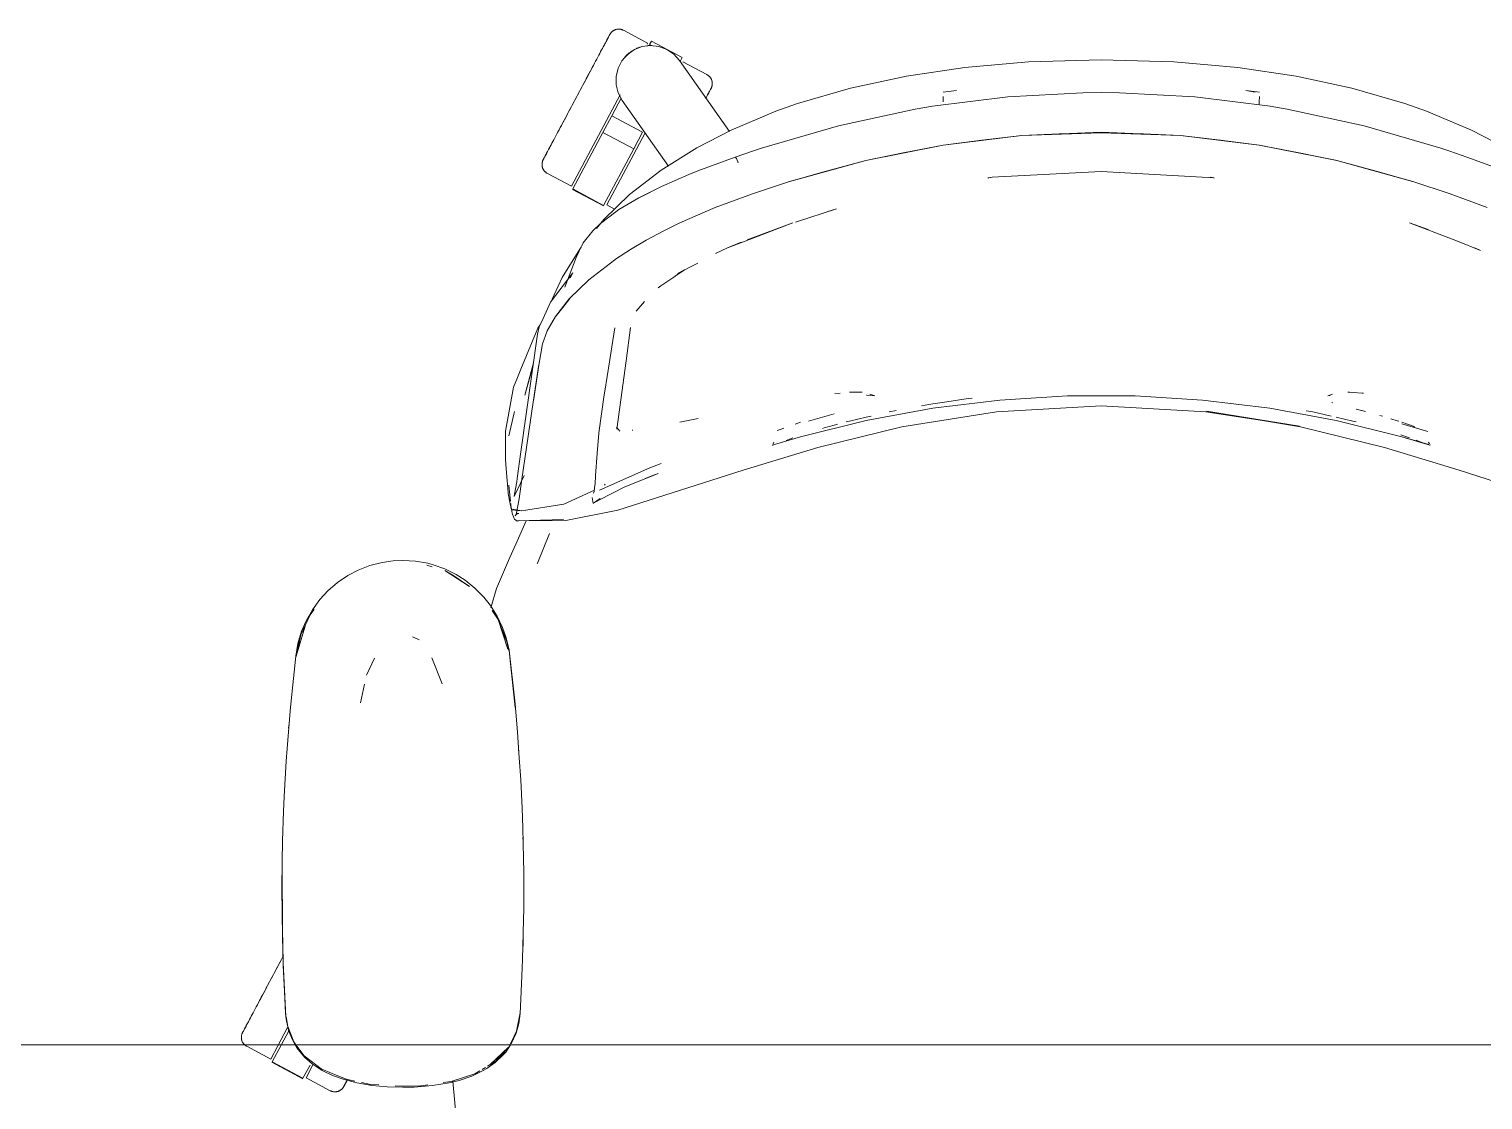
# Model space of a CAD drawing. Header units: millimetres. Extents: x 155927 to 326028, y -36033 to 97293.
# Drawn here: x 170450 to 171033, y 21563 to 21993 of the extents above; entities that cross this region are included whole.
import ezdxf

# ---------------------------------------------------------------- set-up
doc = ezdxf.new("R2010")
doc.units = ezdxf.units.MM
doc.header["$MEASUREMENT"] = 0
doc.layers.add('G-IMPT', color=8, linetype='CONTINUOUS', lineweight=9)
doc.layers.add('I-FURN', color=8, linetype='CONTINUOUS', lineweight=9)

msp = doc.modelspace()

# ---------------------------------------------------------------- linework, layer by layer
at = {"layer": 'G-IMPT'}
for p, q in [((170824.97, 21977.33), (170850.54, 21979.59)), ((170850.54, 21979.59), (170879.68, 21980.44)), ((170879.68, 21980.44), (170908.82, 21979.59)), ((170908.82, 21979.59), (170934.4, 21977.33)), ((170779.19, 21969.02), (170801.55, 21973.83)), ((170801.55, 21973.83), (170824.97, 21977.33)), ((170934.4, 21977.33), (170957.82, 21973.83)), ((170980.18, 21969.02), (170957.82, 21973.83)), ((170757.95, 21962.85), (170779.19, 21969.02)), ((170816.27, 21967.42), (170821.68, 21968.07)), ((170872.37, 21967.2), (170842.17, 21965.59)), ((170872.37, 21967.2), (170879.68, 21967.3)), ((170887, 21967.2), (170879.68, 21967.3)), ((170887, 21967.2), (170917.2, 21965.59)), ((170943.1, 21967.42), (170937.68, 21968.07)), ((170941.45, 21967.51), (170937.68, 21968.07)), ((171001.42, 21962.85), (170980.18, 21969.02)), ((170757.95, 21962.85), (170749.21, 21959.77)), ((170812, 21961.78), (170805.08, 21960.59)), ((170842.17, 21965.59), (170812, 21961.78)), ((170816.31, 21963.57), (170816.24, 21965.66)), ((170816.24, 21965.66), (170816.24, 21965.55)), ((170917.2, 21965.59), (170947.37, 21961.78)), ((170943.01, 21962.33), (170943.05, 21963.57)), ((170943.13, 21965.66), (170943.05, 21963.57)), ((170943.13, 21965.66), (170943.13, 21965.55)), ((170947.37, 21961.78), (170954.29, 21960.59)), ((171010.16, 21959.77), (171001.42, 21962.85)), ((170749.21, 21959.77), (170731.24, 21952.26)), ((170774.29, 21953.92), (170805.08, 21960.59)), ((170954.29, 21960.59), (170985.08, 21953.92)), ((171010.16, 21959.77), (171028.13, 21952.26)), ((170717.46, 21945.16), (170731.24, 21952.26)), ((170774.29, 21953.92), (170743.46, 21944.98)), ((170847.87, 21950.06), (170816.27, 21946.24)), ((170847.91, 21950.03), (170816.35, 21946.24)), ((170847.91, 21950.03), (170831.83, 21948.19)), ((170847.87, 21950.06), (170879.68, 21951.4)), ((170847.91, 21950.03), (170879.68, 21951.17)), ((170862.8, 21950.7), (170847.91, 21950.03)), ((170862.8, 21950.7), (170879.68, 21951.17)), ((170879.68, 21951.4), (170911.5, 21950.06)), ((170911.46, 21950.03), (170879.68, 21951.17)), ((170896.57, 21950.7), (170879.68, 21951.17)), ((170911.46, 21950.03), (170896.57, 21950.7)), ((170927.54, 21948.19), (170911.46, 21950.03)), ((170911.46, 21950.03), (170943.01, 21946.24)), ((170911.5, 21950.06), (170943.09, 21946.24)), ((171015.91, 21944.98), (170985.08, 21953.92)), ((171028.13, 21952.26), (171041.91, 21945.16)), ((170703.17, 21936.19), (170717.46, 21945.16)), ((170732.92, 21941.38), (170739.85, 21943.79)), ((170743.46, 21944.98), (170739.85, 21943.79)), ((170785.23, 21940.07), (170816.35, 21946.24)), ((170785.23, 21940.07), (170816.27, 21946.24)), ((170816.35, 21946.24), (170800.25, 21943.14)), ((170816.35, 21946.24), (170831.83, 21948.19)), ((170927.54, 21948.19), (170943.01, 21946.24)), ((170943.01, 21946.24), (170959.12, 21943.14)), ((170943.01, 21946.24), (170974.26, 21940.03)), ((170974.26, 21940.03), (170943.09, 21946.24)), ((171015.91, 21944.98), (171019.51, 21943.79)), ((171026.33, 21941.45), (171019.51, 21943.79)), ((170717.96, 21935.85), (170732.92, 21941.42)), ((170732.92, 21941.42), (170733.06, 21941.38)), ((170733.06, 21941.38), (170732.92, 21941.38)), ((170733.06, 21941.38), (170733.32, 21940.98)), ((170733.06, 21941.38), (170733.1, 21941.37)), ((170733.32, 21940.98), (170733.1, 21941.37)), ((170733.71, 21940.15), (170733.32, 21940.98)), ((170733.43, 21940.8), (170733.32, 21940.98)), ((170733.71, 21940.15), (170733.43, 21940.8)), ((170733.71, 21940.15), (170734.13, 21939.09)), ((170733.71, 21940.15), (170733.91, 21939.69)), ((170734.13, 21939.09), (170733.91, 21939.69)), ((170785.23, 21940.07), (170754.73, 21931.68)), ((170785.23, 21940.07), (170754.82, 21931.64)), ((170767.98, 21935.41), (170785.23, 21940.07)), ((170785.23, 21940.07), (170800.25, 21943.14)), ((170974.14, 21940.07), (170959.12, 21943.14)), ((170991.39, 21935.41), (170974.14, 21940.07)), ((170974.14, 21940.07), (171004.55, 21931.64)), ((170974.14, 21940.07), (171004.64, 21931.68)), ((171026.33, 21941.45), (171041.41, 21935.85)), ((170703.17, 21936.19), (170690.57, 21926.38)), ((170703.32, 21929.59), (170714.28, 21934.37)), ((170714.28, 21934.37), (170717.96, 21935.85)), ((170767.98, 21935.41), (170754.82, 21931.64)), ((170835.96, 21933.3), (170834.18, 21933.04)), ((170834.41, 21933.02), (170834.65, 21933.07)), ((170835.96, 21933.3), (170834.65, 21933.07)), ((170879.68, 21935.63), (170835.96, 21933.3)), ((170879.68, 21935.57), (170835.96, 21933.3)), ((170879.68, 21935.57), (170925.02, 21933.07)), ((170925.02, 21933.07), (170923.41, 21933.3)), ((170923.41, 21933.3), (170924.72, 21933.07)), ((170924.96, 21933.02), (170924.72, 21933.07)), ((170991.39, 21935.41), (171004.55, 21931.64)), ((170680.27, 21916.43), (170690.57, 21926.38)), ((170703.32, 21929.59), (170694.27, 21925.07)), ((170702.88, 21929.37), (170694.27, 21925.07)), ((170703.32, 21929.59), (170694.87, 21925.37)), ((170702.88, 21929.37), (170703.32, 21929.59)), ((170724.93, 21921.22), (170739.81, 21926.68)), ((170754.73, 21931.68), (170739.81, 21926.68)), ((171019.56, 21926.68), (171004.64, 21931.68)), ((171019.56, 21926.68), (171034.44, 21921.22)), ((170684.98, 21919.47), (170686.27, 21920.33)), ((170694.27, 21925.07), (170686.27, 21920.33)), ((170694.27, 21925.07), (170694.87, 21925.37)), ((170724.93, 21921.22), (170710.71, 21915.04)), ((170773.54, 21920.62), (170757.05, 21915.36)), ((170773.54, 21920.62), (170770.1, 21919.54)), ((170678.85, 21914.76), (170675.83, 21911.86)), ((170677.27, 21912.75), (170680.27, 21916.43)), ((170678.85, 21914.76), (170684.98, 21919.47)), ((170703.98, 21911.65), (170710.71, 21915.04)), ((170756.07, 21915.09), (170737.66, 21908.27)), ((170756.07, 21915.09), (170738.62, 21908.37)), ((171003.3, 21915.09), (171010.73, 21912.36)), ((171003.3, 21915.09), (171020.75, 21908.37)), ((170671.96, 21907), (170675.83, 21911.86)), ((170703.98, 21911.65), (170697.19, 21908.08)), ((170670.66, 21904.5), (170663.54, 21893.06)), ((170670.18, 21903.42), (170669.1, 21901.2)), ((170671.35, 21905.86), (170670.18, 21903.42)), ((170670.66, 21904.5), (170671.16, 21905.27)), ((170671.35, 21905.86), (170671.96, 21907)), ((170690.96, 21904.31), (170684.86, 21900.43)), ((170690.96, 21904.31), (170697.19, 21908.08)), ((170724.96, 21902.79), (170729.81, 21904.98)), ((170729.81, 21904.98), (170736.89, 21907.71)), ((170729.81, 21904.98), (170735.26, 21907.29)), ((170738.62, 21908.37), (170736.89, 21907.71)), ((171020.75, 21908.37), (171022.48, 21907.71)), ((171022.48, 21907.71), (171031.8, 21903.99)), ((171031.8, 21903.99), (171029.56, 21904.98)), ((170664.59, 21889.29), (170669.1, 21901.2)), ((170674.17, 21892.24), (170684.61, 21900.26)), ((170684.61, 21900.26), (170684.86, 21900.43)), ((170717.92, 21898.92), (170709.82, 21894.73)), ((170667.83, 21894.95), (170658.91, 21883.29)), ((170663.54, 21893.06), (170659.56, 21884.43)), ((170666.27, 21884.51), (170674.17, 21892.24)), ((170667.83, 21894.95), (170666.71, 21892.99)), ((170708.26, 21893.28), (170703.12, 21889.79)), ((170708.83, 21893.68), (170708.26, 21893.28)), ((170712.59, 21896.23), (170708.83, 21893.68)), ((170712.59, 21896.23), (170709.82, 21894.73)), ((170703.12, 21889.79), (170702.02, 21889.04)), ((170658.91, 21883.29), (170655.85, 21876.72)), ((170666.27, 21884.51), (170660.85, 21877.54)), ((170661.18, 21877.77), (170666.57, 21884.72)), ((170661.18, 21877.77), (170663.77, 21881.14)), ((170666.57, 21884.72), (170663.77, 21881.14)), ((170696.49, 21883.51), (170693.15, 21879.61)), ((170654.56, 21873.97), (170653.79, 21872.8)), ((170655.85, 21876.72), (170654.28, 21873.35)), ((170660.85, 21877.54), (170657.56, 21871.71)), ((170646.96, 21823.15), (170653.63, 21870.36)), ((170653.79, 21872.8), (170647, 21856.35)), ((170653.63, 21870.36), (170654.28, 21873.35)), ((170657.35, 21871.28), (170655.6, 21866.49)), ((170657.35, 21871.28), (170657.56, 21871.71)), ((170683.86, 21867.85), (170682.79, 21861.01)), ((170683.86, 21867.85), (170684.6, 21872.92)), ((170689.21, 21859.66), (170690.99, 21873.02)), ((170690.99, 21873.02), (170690.85, 21872.54)), ((170655.6, 21866.49), (170654.29, 21858.82)), ((170647, 21856.35), (170645.61, 21852.98)), ((170648.51, 21845.94), (170652.01, 21858.89)), ((170648.51, 21845.94), (170651.86, 21857.83)), ((170651.9, 21843.06), (170654.23, 21858.25)), ((170652, 21843.66), (170654.29, 21858.82)), ((170652, 21843.66), (170654.23, 21858.25)), ((170680.66, 21847.58), (170682.53, 21859.35)), ((170682.79, 21861.01), (170682.53, 21859.35)), ((170689.21, 21859.66), (170685.47, 21832.33)), ((170644.01, 21849.12), (170645.61, 21852.98)), ((170640.77, 21831.42), (170644.01, 21849.12)), ((170678.21, 21830.81), (170680.42, 21846.03)), ((170680.42, 21846.03), (170680.66, 21847.58)), ((170774.96, 21846.77), (170772.87, 21846.55)), ((170783.82, 21847.17), (170778.76, 21847.08)), ((170778.76, 21847.08), (170781.03, 21847.16)), ((170783.82, 21847.17), (170781.03, 21847.16)), ((170785.66, 21845.89), (170785.52, 21845.88)), ((170787.82, 21845.85), (170785.52, 21845.88)), ((170788.87, 21845.63), (170786.92, 21846.32)), ((170787.82, 21845.85), (170788.87, 21845.63)), ((170817.76, 21843.3), (170826.29, 21844.59)), ((170826.29, 21844.59), (170827.95, 21844.77)), ((170866.12, 21845.63), (170839.05, 21843.97)), ((170866.12, 21845.63), (170893.24, 21845.63)), ((170893.24, 21845.63), (170920.31, 21843.97)), ((170970.5, 21845.63), (170972.45, 21846.32)), ((170970.5, 21845.63), (170971.54, 21845.85)), ((170978.59, 21847.17), (170979.29, 21847.16)), ((170980.66, 21847.06), (170979.29, 21847.16)), ((170980.66, 21847.06), (170984.37, 21846.79)), ((170984.37, 21846.79), (170984.85, 21846.75)), ((170642.18, 21829.56), (170644.23, 21838.87)), ((170644.23, 21838.87), (170644.38, 21839.44)), ((170651.9, 21843.06), (170647.35, 21812.18)), ((170785.46, 21835.74), (170812.13, 21840.68)), ((170797.5, 21839.72), (170794.69, 21839.18)), ((170799.78, 21833.28), (170837.7, 21839.28)), ((170807.61, 21841.65), (170810.51, 21842.2)), ((170812.14, 21842.45), (170810.51, 21842.2)), ((170812.13, 21840.68), (170839.05, 21843.97)), ((170817.76, 21843.3), (170812.14, 21842.45)), ((170837.7, 21839.28), (170879.68, 21841.63)), ((170921.67, 21839.28), (170879.68, 21841.63)), ((170947.23, 21840.68), (170920.31, 21843.97)), ((170921.67, 21839.28), (170959.21, 21833.54)), ((170959.59, 21833.28), (170921.84, 21839.54)), ((170921.84, 21839.54), (170959.21, 21833.54)), ((170973.9, 21835.74), (170947.23, 21840.68)), ((170961.86, 21839.69), (170964.49, 21839.22)), ((170964.49, 21839.22), (170971.91, 21837.52)), ((170972.1, 21842.96), (170972.51, 21842.83)), ((170985.72, 21839.37), (170981.86, 21840.36)), ((170985.72, 21839.37), (170984.19, 21839.76)), ((170686.59, 21831.47), (170685.35, 21833.04)), ((170685.38, 21832.82), (170685.43, 21832.59)), ((170685.47, 21832.33), (170685.43, 21832.59)), ((170718.01, 21836.51), (170710.76, 21835.09)), ((170751.39, 21832.32), (170752.41, 21832.7)), ((170759.16, 21835.04), (170756.94, 21834.31)), ((170785.46, 21835.74), (170759.15, 21829.2)), ((170762.25, 21835.48), (170772.64, 21838.39)), ((170799.78, 21833.28), (170766.1, 21824.97)), ((170768.57, 21832.78), (170767.89, 21832.57)), ((170772.57, 21833.89), (170768.57, 21832.78)), ((170772.57, 21833.89), (170773.71, 21834.21)), ((170773.71, 21834.21), (170773.89, 21834.26)), ((170778.73, 21835.51), (170777.43, 21835.18)), ((170778.73, 21835.51), (170785.48, 21837.06)), ((170787.46, 21837.52), (170785.48, 21837.06)), ((170993.27, 21824.97), (170959.59, 21833.28)), ((170973.89, 21837.06), (170980.64, 21835.51)), ((170973.9, 21835.74), (171000.22, 21829.2)), ((170980.64, 21835.51), (170981.92, 21835.17)), ((170992.51, 21837.46), (170991.39, 21837.79)), ((170998.3, 21835.68), (170995.8, 21836.47)), ((170999.08, 21835.43), (170998.3, 21835.68)), ((171002.52, 21834.28), (171000.21, 21835.05)), ((171000.21, 21834.39), (171010.64, 21831.35)), ((171002.52, 21834.28), (171003.24, 21834.03)), ((171005.4, 21833.27), (171003.24, 21834.03)), ((170640.77, 21831.42), (170640.75, 21824.46)), ((170678.2, 21830.73), (170677.58, 21822.49)), ((170678.21, 21830.81), (170678.2, 21830.73)), ((170691.54, 21831.83), (170691.89, 21831.87)), ((170748.46, 21827.02), (170748.08, 21826.41)), ((170748.46, 21827.02), (170748.32, 21826.81)), ((170759.15, 21829.2), (170748.72, 21826.12)), ((170751.39, 21832.32), (170749.74, 21831.71)), ((170753.95, 21828.04), (170753.29, 21827.79)), ((170753.95, 21828.04), (170756.05, 21828.78)), ((171000.22, 21829.82), (170999.76, 21829.97)), ((171000.22, 21829.82), (171002.44, 21829.09)), ((171000.22, 21829.2), (171011.44, 21825.93)), ((171000.22, 21829.2), (171010.75, 21826.13)), ((171000.22, 21829.2), (171011.04, 21826.08)), ((171003.25, 21828.8), (171002.44, 21829.09)), ((171006, 21827.82), (171006.97, 21827.47)), ((171006.97, 21827.47), (171008.04, 21827.07)), ((171010.9, 21827.02), (171011.29, 21826.41)), ((171010.9, 21827.02), (171011.05, 21826.81)), ((170640.75, 21820.29), (170640.75, 21824.46)), ((170646.96, 21823.15), (170645.52, 21812.48)), ((170676.95, 21813.65), (170677.58, 21822.49)), ((170736.12, 21815.78), (170766.1, 21824.97)), ((170747.69, 21826.01), (170747.93, 21825.93)), ((170747.93, 21825.93), (170748.15, 21825.98)), ((170748.15, 21825.98), (170748.45, 21826.06)), ((170748.45, 21826.06), (170748.72, 21826.12)), ((170993.27, 21824.97), (171023.24, 21815.78)), ((171010.75, 21826.13), (171011.04, 21826.08)), ((171011.44, 21825.93), (171011.68, 21826.06)), ((170641.09, 21816.33), (170640.75, 21820.29)), ((170641.09, 21816.33), (170641.89, 21807.01)), ((170698.7, 21816.77), (170678.55, 21807.85)), ((170736.12, 21815.78), (170685.88, 21799.79)), ((170703.29, 21818.51), (170698.7, 21816.77)), ((171023.24, 21815.78), (171073.49, 21799.79)), ((170642.41, 21807.18), (170642.2, 21809.77)), ((170648.33, 21813.73), (170644.33, 21805.3)), ((170644.47, 21806.16), (170645.3, 21811.19)), ((170645.3, 21811.19), (170645.52, 21812.48)), ((170647.35, 21812.18), (170646.23, 21804.33)), ((170676.65, 21809.87), (170676.37, 21807.41)), ((170676.65, 21809.87), (170676.7, 21810.24)), ((170676.95, 21813.65), (170676.7, 21810.24)), ((170680.72, 21810.22), (170680.45, 21809.79)), ((170688.6, 21809.22), (170697.07, 21812.47)), ((170701.97, 21814.49), (170696.86, 21812.47)), ((170696.86, 21812.47), (170700.61, 21813.95)), ((170697.07, 21812.47), (170701.97, 21814.49)), ((170641.89, 21807.01), (170641.93, 21806.54)), ((170642.74, 21802.29), (170641.93, 21806.54)), ((170642.41, 21807.18), (170642.83, 21803.38)), ((170644.33, 21805.3), (170644.47, 21806.16)), ((170645.13, 21798.06), (170646.23, 21804.33)), ((170664.23, 21802.23), (170676.52, 21807.81)), ((170675.59, 21804.83), (170675.76, 21803.31)), ((170676.03, 21802.59), (170678.74, 21804.43)), ((170676.03, 21802.59), (170678.49, 21803.94)), ((170676.07, 21806.57), (170676.35, 21807.34)), ((170676.37, 21807.41), (170676.35, 21807.34)), ((170688.6, 21809.22), (170678.49, 21803.94)), ((170642.74, 21802.29), (170643.19, 21799.96)), ((170643, 21801.87), (170642.93, 21802.49)), ((170643, 21801.87), (170643.54, 21798.6)), ((170647.14, 21799.58), (170643.19, 21799.96)), ((170643.54, 21798.6), (170644.09, 21796.73)), ((170643.6, 21800.2), (170647.14, 21799.58)), ((170643.6, 21800.2), (170647.18, 21799.51)), ((170645.3, 21798.68), (170644.74, 21797.58)), ((170645.13, 21798.09), (170644.74, 21797.58)), ((170645.3, 21798.68), (170645.13, 21798.06)), ((170645.67, 21798.41), (170645.13, 21798.09)), ((170645.67, 21798.41), (170646.17, 21798.49)), ((170664.23, 21802.23), (170647.18, 21799.51)), ((170685.88, 21799.79), (170664.93, 21795.6)), ((170675.76, 21803.31), (170675.91, 21802.62)), ((170675.91, 21802.62), (170676.03, 21802.59)), ((170676.03, 21802.59), (170676.2, 21802.56)), ((170644.41, 21796.2), (170644.09, 21796.73)), ((170644.41, 21796.2), (170644.9, 21795.82)), ((170645.48, 21795.43), (170644.9, 21795.82)), ((170645.46, 21787.39), (170649.03, 21795.56)), ((170645.48, 21795.43), (170646.34, 21795.62)), ((170664.04, 21796.04), (170645.6, 21795.46)), ((170645.6, 21795.46), (170646.06, 21795.56)), ((170664.04, 21796.04), (170646.06, 21795.56)), ((170664.93, 21795.6), (170646.06, 21795.56)), ((170646.06, 21795.56), (170646.23, 21795.59)), ((170646.34, 21795.62), (170646.23, 21795.59)), ((170642.04, 21779.56), (170645.46, 21787.39)), ((170658.49, 21790.46), (170653.57, 21778.6)), ((170577.55, 21773.56), (170581.71, 21775.75)), ((170581.71, 21775.75), (170586.42, 21777.58)), ((170591.29, 21778.84), (170586.42, 21777.58)), ((170591.29, 21778.84), (170595.8, 21779.49)), ((170599.65, 21779.66), (170595.8, 21779.49)), ((170599.65, 21779.66), (170604.69, 21779.37)), ((170604.69, 21779.37), (170609.64, 21778.49)), ((170611.33, 21777.12), (170609.3, 21777.74)), ((170609.64, 21778.49), (170611.77, 21777.92)), ((170616.54, 21776.21), (170611.77, 21777.92)), ((170616.44, 21775.56), (170620.12, 21773.4)), ((170616.44, 21775.56), (170626.39, 21769.24)), ((170616.54, 21776.21), (170621.05, 21773.97)), ((170637.19, 21768.44), (170642.04, 21779.56)), ((170653.47, 21778.33), (170653.57, 21778.6)), ((170573.38, 21770.73), (170569.54, 21767.4)), ((170577.55, 21773.56), (170573.38, 21770.73)), ((170620.12, 21773.4), (170626.39, 21769.24)), ((170621.05, 21773.97), (170624.6, 21771.7)), ((170628.57, 21768.51), (170624.6, 21771.7)), ((170628.57, 21768.51), (170632.12, 21764.91)), ((170566.38, 21763.97), (170563.38, 21759.88)), ((170566.38, 21763.97), (170569.54, 21767.4)), ((170632.12, 21764.91), (170634.74, 21761.6)), ((170637.19, 21768.44), (170634.93, 21760.62)), ((170558.74, 21749.75), (170562.48, 21757.82)), ((170560.87, 21755.44), (170563.38, 21759.88)), ((170564.07, 21759.93), (170562.48, 21757.82)), ((170637.47, 21757.28), (170634.74, 21761.6)), ((170637.87, 21755.95), (170635.44, 21759.53)), ((170637.47, 21757.28), (170639.66, 21752.7)), ((170556.7, 21740.78), (170560.53, 21753.25)), ((170559.06, 21751.2), (170557.59, 21746.34)), ((170560.53, 21753.25), (170557.61, 21744.1)), ((170560.87, 21755.44), (170559.06, 21751.2)), ((170637.87, 21755.95), (170638.77, 21753.25)), ((170637.87, 21755.95), (170641.68, 21744.1)), ((170641.47, 21746.73), (170638.27, 21754.91)), ((170638.77, 21753.25), (170641.68, 21744.1)), ((170639.66, 21752.7), (170641.11, 21748.56)), ((170556.7, 21741.3), (170557.59, 21746.34)), ((170558.74, 21749.75), (170556.83, 21741.35)), ((170603.47, 21749.05), (170605.7, 21748.03)), ((170605.7, 21748.03), (170606.15, 21747.74)), ((170642.27, 21743.6), (170641.11, 21748.56)), ((170642.05, 21743.68), (170641.47, 21746.73)), ((170554.79, 21723.37), (170556.7, 21741.3)), ((170556.7, 21740.78), (170557.61, 21744.1)), ((170588.27, 21740.41), (170585, 21733.63)), ((170615.37, 21730.08), (170611.22, 21740.51)), ((170642.27, 21743.6), (170644.72, 21720.65)), ((170642.27, 21743.6), (170642.6, 21740.78)), ((170642.27, 21743.6), (170644.62, 21722.16)), ((170644.72, 21720.65), (170642.6, 21740.78)), ((170582.67, 21722.58), (170584.24, 21730.02)), ((170554.45, 21719.24), (170554.79, 21723.37)), ((170644.62, 21722.16), (170645.6, 21710.77)), ((170553.2, 21704.18), (170554.45, 21719.24)), ((170553.85, 21712.37), (170554.02, 21714.04)), ((170646.33, 21700.48), (170645.6, 21710.77)), ((170552.87, 21699.1), (170552.06, 21684.96)), ((170553.2, 21704.18), (170552.87, 21699.1)), ((170646.2, 21702.52), (170646.06, 21703.94)), ((170646.2, 21702.52), (170646.29, 21700.62)), ((170646.33, 21700.48), (170646.89, 21691.61)), ((170647.43, 21680.3), (170646.89, 21691.61)), ((170551.81, 21678.93), (170552.06, 21684.96)), ((170551.81, 21678.93), (170551.42, 21667.17)), ((170647.43, 21680.3), (170647.73, 21672.42)), ((170551.56, 21672.11), (170551.54, 21670.62)), ((170551.67, 21674.05), (170551.56, 21672.11)), ((170648.02, 21660.12), (170647.73, 21672.42)), ((170551.25, 21658.76), (170551.42, 21667.17)), ((170647.81, 21668.55), (170647.89, 21666.89)), ((170647.89, 21666.89), (170647.89, 21664.82)), ((170551.25, 21658.76), (170551.17, 21647.96)), ((170551.25, 21658.76), (170551.21, 21638.57)), ((170551.25, 21658.76), (170551.37, 21628.74)), ((170648.02, 21660.12), (170648.09, 21654.65)), ((170648.1, 21639.93), (170648.09, 21654.65)), ((170551.37, 21628.74), (170551.17, 21647.96)), ((170551.21, 21638.57), (170551.37, 21628.74)), ((170551.21, 21638.57), (170551.71, 21617.18)), ((170551.21, 21638.57), (170551.67, 21618.38)), ((170551.25, 21638.57), (170551.23, 21636.53)), ((170551.23, 21636.53), (170551.3, 21634.62)), ((170648.05, 21635.42), (170647.67, 21619.75)), ((170648.05, 21635.42), (170648.1, 21639.93)), ((170551.37, 21628.74), (170551.71, 21617.18)), ((170647.87, 21628.7), (170647.87, 21626.48)), ((170647.73, 21623.15), (170647.87, 21626.48)), ((170551.71, 21617.18), (170551.67, 21618.38)), ((170551.67, 21618.38), (170552.76, 21596.6)), ((170551.67, 21618.38), (170552.65, 21598.21)), ((170551.71, 21617.18), (170552.76, 21596.6)), ((170647.67, 21619.75), (170647.55, 21616.21)), ((170646.93, 21603.65), (170647.55, 21616.21)), ((170646.93, 21603.65), (170646.65, 21597.98)), ((170552.76, 21596.6), (170552.65, 21598.21)), ((170552.76, 21596.6), (170553.01, 21594.95)), ((170553.48, 21592.74), (170552.89, 21596.58)), ((170553.46, 21592.56), (170553.01, 21594.95)), ((170646.15, 21593.97), (170645.08, 21590.02)), ((170645.28, 21590.86), (170646.65, 21598.21)), ((170646.65, 21597.98), (170646.15, 21593.97)), ((170553.46, 21592.56), (170553.83, 21591.21)), ((170553.48, 21592.74), (170555.89, 21586.54)), ((170555.22, 21587.57), (170553.83, 21591.21)), ((170643.1, 21585.69), (170645.08, 21590.02)), ((170643.18, 21586.6), (170645.28, 21590.86)), ((170555.22, 21587.57), (170556.5, 21585.33)), ((170555.89, 21586.54), (170556.78, 21585.33)), ((170556.5, 21585.33), (170557.18, 21584.14)), ((170556.78, 21585.33), (170560.06, 21580.92)), ((170557.18, 21584.14), (170560.25, 21580.4)), ((170634.68, 21577.46), (170642.07, 21584.37)), ((170636.77, 21578.66), (170642.07, 21584.37)), ((170636.87, 21579.37), (170639.84, 21581.95)), ((170639.76, 21581.15), (170640.89, 21582.47)), ((170642.07, 21584.37), (170639.84, 21581.95)), ((170642.85, 21585.33), (170640.89, 21582.47)), ((170643.18, 21586.6), (170642.55, 21585.33)), ((170560.06, 21580.92), (170566.84, 21575.7)), ((170563.29, 21577.73), (170560.25, 21580.4)), ((170567.34, 21575.08), (170563.29, 21577.73)), ((170631.39, 21575.44), (170632.83, 21576.3)), ((170636.71, 21578.29), (170633.26, 21575.84)), ((170633.61, 21576.77), (170636.77, 21578.66)), ((170634.68, 21577.46), (170636.15, 21578.74)), ((170639.76, 21581.15), (170636.71, 21578.29)), ((170566.84, 21575.7), (170571.24, 21573.86)), ((170567.34, 21575.08), (170571.41, 21573.09)), ((170576.86, 21571.53), (170571.24, 21573.86)), ((170575.75, 21571.51), (170571.41, 21573.09)), ((170575.75, 21571.51), (170581.23, 21570.08)), ((170576.86, 21571.53), (170580.33, 21570.82)), ((170583.07, 21570.26), (170586.82, 21569.49)), ((170615.78, 21570.2), (170619.07, 21570.66)), ((170622.16, 21571.09), (170618.23, 21570.11)), ((170619.07, 21570.66), (170628.47, 21573.69)), ((170619.69, 21570.8), (170621.14, 21554.92)), ((170622.16, 21571.09), (170627.25, 21572.83)), ((170627.25, 21572.83), (170631.88, 21575.04)), ((170628.47, 21573.69), (170630.55, 21574.94)), ((170631.88, 21575.04), (170633.26, 21575.84)), ((170587.16, 21569.08), (170581.23, 21570.08)), ((170586.82, 21569.49), (170590.03, 21569.3)), ((170587.16, 21569.08), (170593.31, 21568.51)), ((170599.65, 21568.33), (170593.31, 21568.51)), ((170596.54, 21568.9), (170599.65, 21568.71)), ((170606.81, 21568.94), (170599.65, 21568.71)), ((170604.16, 21568.42), (170599.65, 21568.33)), ((170604.16, 21568.42), (170611.47, 21569)), ((170606.81, 21568.94), (170609.6, 21569.33)), ((170618.23, 21570.11), (170611.47, 21569))]:
    msp.add_line(p, q, dxfattribs=at)
at = {"layer": 'I-FURN'}
for p, q in [((170682.19, 21989.77), (170682.32, 21990.01)), ((170682.38, 21990.12), (170682.26, 21989.9)), ((170682.32, 21990.01), (170682.42, 21990.21)), ((170682.47, 21990.3), (170682.38, 21990.12)), ((170682.42, 21990.21), (170682.51, 21990.37)), ((170682.55, 21990.44), (170682.47, 21990.3)), ((170682.51, 21990.37), (170682.57, 21990.5)), ((170682.6, 21990.55), (170682.55, 21990.44)), ((170682.57, 21990.5), (170682.62, 21990.58)), ((170682.63, 21990.61), (170682.6, 21990.55)), ((170682.62, 21990.58), (170682.64, 21990.62)), ((170682.64, 21990.63), (170682.63, 21990.61)), ((170682.64, 21990.63), (170682.72, 21990.77)), ((170682.64, 21990.62), (170682.64, 21990.63)), ((170682.72, 21990.77), (170682.8, 21990.9)), ((170682.8, 21990.9), (170682.89, 21991.04)), ((170682.89, 21991.04), (170682.99, 21991.17)), ((170682.99, 21991.17), (170683.09, 21991.29)), ((170683.09, 21991.29), (170683.19, 21991.42)), ((170683.19, 21991.42), (170683.3, 21991.54)), ((170683.3, 21991.54), (170683.42, 21991.65)), ((170683.42, 21991.65), (170683.54, 21991.76)), ((170683.54, 21991.76), (170683.66, 21991.86)), ((170683.66, 21991.86), (170683.79, 21991.96)), ((170683.79, 21991.96), (170683.92, 21992.05)), ((170683.92, 21992.05), (170684.05, 21992.14)), ((170684.05, 21992.14), (170684.19, 21992.23)), ((170684.19, 21992.23), (170684.33, 21992.3)), ((170684.33, 21992.3), (170684.48, 21992.38)), ((170684.48, 21992.38), (170684.62, 21992.44)), ((170684.62, 21992.44), (170684.77, 21992.5)), ((170684.77, 21992.5), (170684.92, 21992.56)), ((170684.92, 21992.56), (170685.08, 21992.6)), ((170685.08, 21992.6), (170685.23, 21992.65)), ((170685.23, 21992.65), (170685.39, 21992.68)), ((170685.39, 21992.68), (170685.55, 21992.71)), ((170685.55, 21992.71), (170685.71, 21992.73)), ((170685.71, 21992.73), (170685.87, 21992.75)), ((170685.87, 21992.75), (170686.03, 21992.76)), ((170686.03, 21992.76), (170686.19, 21992.76)), ((170686.19, 21992.76), (170686.35, 21992.76)), ((170686.35, 21992.76), (170686.51, 21992.75)), ((170686.51, 21992.75), (170686.67, 21992.74)), ((170686.67, 21992.74), (170686.83, 21992.71)), ((170686.83, 21992.71), (170686.99, 21992.68)), ((170686.99, 21992.68), (170687.15, 21992.65)), ((170687.15, 21992.65), (170687.31, 21992.61)), ((170687.31, 21992.61), (170687.46, 21992.56)), ((170687.46, 21992.56), (170687.61, 21992.51)), ((170687.61, 21992.51), (170687.76, 21992.45)), ((170687.76, 21992.45), (170687.91, 21992.38)), ((170687.91, 21992.38), (170688.05, 21992.31)), ((170688.05, 21992.31), (170688.09, 21992.29)), ((170697.78, 21987.14), (170688.09, 21992.29)), ((170679.32, 21984.39), (170678.96, 21983.71)), ((170679.67, 21985.03), (170679.32, 21984.39)), ((170680, 21985.65), (170679.67, 21985.03)), ((170680.31, 21986.23), (170680, 21985.65)), ((170680.14, 21985.92), (170680.44, 21986.49)), ((170680.6, 21986.79), (170680.31, 21986.23)), ((170680.44, 21986.49), (170680.73, 21987.03)), ((170680.88, 21987.3), (170680.6, 21986.79)), ((170680.73, 21987.03), (170681, 21987.53)), ((170681.13, 21987.78), (170680.88, 21987.3)), ((170681, 21987.53), (170681.24, 21987.99)), ((170681.37, 21988.23), (170681.13, 21987.78)), ((170681.24, 21987.99), (170681.47, 21988.42)), ((170681.59, 21988.64), (170681.37, 21988.23)), ((170681.47, 21988.42), (170681.68, 21988.82)), ((170681.79, 21989.01), (170681.59, 21988.64)), ((170681.68, 21988.82), (170681.87, 21989.17)), ((170681.96, 21989.35), (170681.79, 21989.01)), ((170681.87, 21989.17), (170682.04, 21989.49)), ((170682.12, 21989.65), (170681.96, 21989.35)), ((170682.04, 21989.49), (170682.19, 21989.77)), ((170682.26, 21989.9), (170682.12, 21989.65)), ((170689.73, 21982.61), (170692.49, 21984.54)), ((170692.49, 21984.54), (170695.64, 21985.76)), ((170695.64, 21985.76), (170698.99, 21986.19)), ((170697.78, 21987.14), (170697.58, 21986.77)), ((170698.6, 21986.56), (170699.34, 21987.95)), ((170698.65, 21986.64), (170698.6, 21986.56)), ((170698.6, 21986.56), (170699.35, 21986.16)), ((170698.99, 21986.19), (170702.34, 21985.8)), ((170711.7, 21981.38), (170699.34, 21987.95)), ((170702.34, 21985.8), (170705.5, 21984.63)), ((170705.5, 21984.63), (170708.29, 21982.73)), ((170676.5, 21979.07), (170676.04, 21978.21)), ((170676.94, 21979.9), (170676.5, 21979.07)), ((170677.37, 21980.72), (170676.94, 21979.9)), ((170677.79, 21981.5), (170677.37, 21980.72)), ((170678.2, 21982.27), (170677.79, 21981.5)), ((170678.59, 21983), (170678.2, 21982.27)), ((170678.96, 21983.71), (170678.59, 21983)), ((170685.96, 21977.07), (170687.51, 21980.07)), ((170687.51, 21980.07), (170689.73, 21982.61)), ((170688.87, 21981.77), (170687.71, 21980.35)), ((170691.65, 21984.06), (170688.87, 21981.77)), ((170708.29, 21982.73), (170710.54, 21980.22)), ((170710.54, 21980.22), (170730.56, 21951.63)), ((170711.7, 21981.38), (170710.96, 21979.99)), ((170710.96, 21979.99), (170711.01, 21980.07)), ((170721.59, 21974.48), (170711.91, 21979.63)), ((170673.11, 21972.7), (170672.59, 21971.73)), ((170672.83, 21972.17), (170673.34, 21973.14)), ((170673.62, 21973.65), (170673.11, 21972.7)), ((170673.34, 21973.14), (170673.85, 21974.09)), ((170674.12, 21974.6), (170673.62, 21973.65)), ((170673.85, 21974.09), (170674.35, 21975.03)), ((170674.61, 21975.53), (170674.12, 21974.6)), ((170674.35, 21975.03), (170674.84, 21975.95)), ((170675.1, 21976.44), (170674.61, 21975.53)), ((170674.84, 21975.95), (170675.32, 21976.85)), ((170675.58, 21977.34), (170675.1, 21976.44)), ((170676.04, 21978.21), (170675.58, 21977.34)), ((170685.18, 21973.79), (170685.96, 21977.07)), ((170685.2, 21970.42), (170685.18, 21973.79)), ((170721.59, 21974.48), (170721.73, 21974.4)), ((170721.73, 21974.4), (170721.87, 21974.32)), ((170721.87, 21974.32), (170722, 21974.23)), ((170722, 21974.23), (170722.13, 21974.13)), ((170722.13, 21974.13), (170722.26, 21974.03)), ((170722.26, 21974.03), (170722.38, 21973.93)), ((170722.38, 21973.93), (170722.5, 21973.82)), ((170722.5, 21973.82), (170722.61, 21973.7)), ((170722.61, 21973.7), (170722.72, 21973.59)), ((170722.72, 21973.59), (170722.83, 21973.46)), ((170722.83, 21973.46), (170722.93, 21973.34)), ((170722.93, 21973.34), (170723.02, 21973.2)), ((170723.02, 21973.2), (170723.11, 21973.07)), ((170723.11, 21973.07), (170723.19, 21972.93)), ((170723.19, 21972.93), (170723.27, 21972.79)), ((170723.27, 21972.79), (170723.34, 21972.65)), ((170723.34, 21972.65), (170723.41, 21972.5)), ((170669.95, 21966.76), (170669.42, 21965.76)), ((170669.67, 21966.22), (170670.2, 21967.23)), ((170670.49, 21967.77), (170669.95, 21966.76)), ((170670.2, 21967.23), (170670.73, 21968.23)), ((170671.02, 21968.77), (170670.49, 21967.77)), ((170670.73, 21968.23), (170671.26, 21969.22)), ((170671.55, 21969.76), (170671.02, 21968.77)), ((170671.26, 21969.22), (170671.79, 21970.22)), ((170672.07, 21970.75), (170671.55, 21969.76)), ((170671.79, 21970.22), (170672.31, 21971.2)), ((170672.59, 21971.73), (170672.07, 21970.75)), ((170672.31, 21971.2), (170672.83, 21972.17)), ((170686.03, 21967.15), (170685.2, 21970.42)), ((170687.62, 21964.17), (170686.03, 21967.15)), ((170721.86, 21966.4), (170722.09, 21966.83)), ((170722.2, 21967.05), (170721.98, 21966.64)), ((170722.09, 21966.83), (170722.3, 21967.22)), ((170722.4, 21967.42), (170722.2, 21967.05)), ((170722.3, 21967.22), (170722.49, 21967.58)), ((170722.58, 21967.75), (170722.4, 21967.42)), ((170722.49, 21967.58), (170722.65, 21967.9)), ((170722.74, 21968.05), (170722.58, 21967.75)), ((170722.65, 21967.9), (170722.8, 21968.17)), ((170722.87, 21968.31), (170722.74, 21968.05)), ((170722.8, 21968.17), (170722.93, 21968.42)), ((170722.99, 21968.53), (170722.87, 21968.31)), ((170722.93, 21968.42), (170723.04, 21968.62)), ((170723.09, 21968.71), (170722.99, 21968.53)), ((170723.04, 21968.62), (170723.12, 21968.78)), ((170723.16, 21968.85), (170723.09, 21968.71)), ((170723.12, 21968.78), (170723.19, 21968.9)), ((170723.21, 21968.95), (170723.16, 21968.85)), ((170723.19, 21968.9), (170723.23, 21968.98)), ((170723.25, 21969.01), (170723.21, 21968.95)), ((170723.23, 21968.98), (170723.25, 21969.02)), ((170723.26, 21969.03), (170723.25, 21969.01)), ((170723.25, 21969.02), (170723.26, 21969.03)), ((170723.28, 21969.07), (170723.26, 21969.03)), ((170723.35, 21969.21), (170723.28, 21969.07)), ((170723.41, 21969.36), (170723.35, 21969.21)), ((170723.41, 21972.5), (170723.47, 21972.35)), ((170723.47, 21969.51), (170723.41, 21969.36)), ((170723.47, 21972.35), (170723.52, 21972.2)), ((170723.53, 21969.66), (170723.47, 21969.51)), ((170723.52, 21972.2), (170723.57, 21972.04)), ((170723.57, 21969.82), (170723.53, 21969.66)), ((170723.57, 21972.04), (170723.61, 21971.89)), ((170723.62, 21969.97), (170723.57, 21969.82)), ((170723.61, 21971.89), (170723.65, 21971.73)), ((170723.65, 21970.13), (170723.62, 21969.97)), ((170723.65, 21971.73), (170723.68, 21971.57)), ((170723.68, 21970.29), (170723.65, 21970.13)), ((170723.68, 21971.57), (170723.7, 21971.41)), ((170723.7, 21970.45), (170723.68, 21970.29)), ((170723.7, 21971.41), (170723.72, 21971.25)), ((170723.72, 21970.61), (170723.7, 21970.45)), ((170723.72, 21971.25), (170723.73, 21971.09)), ((170723.73, 21970.77), (170723.72, 21970.61)), ((170723.73, 21971.09), (170723.73, 21970.93)), ((170723.73, 21970.93), (170723.73, 21970.77)), ((170666.48, 21960.23), (170667, 21961.22)), ((170667.29, 21961.75), (170666.76, 21960.76)), ((170667, 21961.22), (170667.53, 21962.21)), ((170686.73, 21966.36), (170667.26, 21929.75)), ((170667.82, 21962.75), (170667.29, 21961.75)), ((170667.53, 21962.21), (170668.06, 21963.21)), ((170668.35, 21963.75), (170667.82, 21962.75)), ((170668.06, 21963.21), (170668.6, 21964.21)), ((170668.89, 21964.75), (170668.35, 21963.75)), ((170668.6, 21964.21), (170669.13, 21965.22)), ((170669.42, 21965.76), (170668.89, 21964.75)), ((170669.13, 21965.22), (170669.67, 21966.22)), ((170683.4, 21957.98), (170687.16, 21965.04)), ((170706.13, 21937.74), (170687.62, 21964.17)), ((170721.06, 21964.9), (170721.34, 21965.43)), ((170721.49, 21965.71), (170721.22, 21965.19)), ((170721.34, 21965.43), (170721.61, 21965.93)), ((170721.75, 21966.19), (170721.49, 21965.71)), ((170721.61, 21965.93), (170721.86, 21966.4)), ((170721.98, 21966.64), (170721.75, 21966.19)), ((170663.71, 21955.03), (170663.23, 21954.12)), ((170663.45, 21954.54), (170663.94, 21955.45)), ((170664.2, 21955.95), (170663.71, 21955.03)), ((170663.94, 21955.45), (170664.43, 21956.38)), ((170664.7, 21956.89), (170664.2, 21955.95)), ((170664.43, 21956.38), (170664.93, 21957.32)), ((170665.21, 21957.84), (170664.7, 21956.89)), ((170664.93, 21957.32), (170665.44, 21958.28)), ((170665.72, 21958.8), (170665.21, 21957.84)), ((170665.44, 21958.28), (170665.96, 21959.25)), ((170666.24, 21959.78), (170665.72, 21958.8)), ((170665.96, 21959.25), (170666.48, 21960.23)), ((170666.76, 21960.76), (170666.24, 21959.78)), ((170679.87, 21951.34), (170683.4, 21957.98)), ((170695.76, 21951.4), (170683.4, 21957.98)), ((170660.98, 21949.89), (170660.57, 21949.12)), ((170661.41, 21950.69), (170660.98, 21949.89)), ((170661.85, 21951.52), (170661.41, 21950.69)), ((170661.61, 21951.07), (170662.05, 21951.91)), ((170662.3, 21952.37), (170661.85, 21951.52)), ((170662.05, 21951.91), (170662.51, 21952.76)), ((170662.76, 21953.23), (170662.3, 21952.37)), ((170662.51, 21952.76), (170662.98, 21953.64)), ((170663.23, 21954.12), (170662.76, 21953.23)), ((170662.98, 21953.64), (170663.45, 21954.54)), ((170667.8, 21928.63), (170679.87, 21951.34)), ((170692.23, 21944.76), (170679.87, 21951.34)), ((170696.65, 21950.93), (170681.39, 21922.24)), ((170695.76, 21951.4), (170692.23, 21944.76)), ((170657.56, 21943.45), (170657.31, 21942.98)), ((170657.42, 21943.19), (170657.68, 21943.67)), ((170657.82, 21943.95), (170657.56, 21943.45)), ((170657.68, 21943.67), (170657.95, 21944.19)), ((170658.11, 21944.48), (170657.82, 21943.95)), ((170657.95, 21944.19), (170658.24, 21944.74)), ((170658.41, 21945.05), (170658.11, 21944.48)), ((170658.24, 21944.74), (170658.56, 21945.33)), ((170658.73, 21945.65), (170658.41, 21945.05)), ((170659.07, 21946.29), (170658.73, 21945.65)), ((170659.42, 21946.95), (170659.07, 21946.29)), ((170659.79, 21947.65), (170659.42, 21946.95)), ((170660.17, 21948.37), (170659.79, 21947.65)), ((170660.57, 21949.12), (170660.17, 21948.37)), ((170692.23, 21944.76), (170680.16, 21922.05)), ((170655.44, 21938.61), (170655.45, 21938.77)), ((170655.44, 21938.45), (170655.44, 21938.61)), ((170655.44, 21938.29), (170655.44, 21938.45)), ((170655.45, 21938.13), (170655.44, 21938.29)), ((170655.45, 21938.77), (170655.47, 21938.93)), ((170655.47, 21937.97), (170655.45, 21938.13)), ((170655.47, 21938.93), (170655.49, 21939.09)), ((170655.49, 21937.81), (170655.47, 21937.97)), ((170655.49, 21939.09), (170655.52, 21939.25)), ((170655.52, 21937.65), (170655.49, 21937.81)), ((170655.52, 21939.25), (170655.55, 21939.41)), ((170655.56, 21937.49), (170655.52, 21937.65)), ((170655.55, 21939.41), (170655.59, 21939.56)), ((170655.59, 21939.56), (170655.64, 21939.72)), ((170655.64, 21939.72), (170655.69, 21939.87)), ((170655.69, 21939.87), (170655.75, 21940.02)), ((170655.75, 21940.02), (170655.82, 21940.17)), ((170655.82, 21940.17), (170655.89, 21940.31)), ((170655.89, 21940.31), (170655.91, 21940.35)), ((170655.94, 21940.4), (170655.91, 21940.36)), ((170655.91, 21940.35), (170655.92, 21940.37)), ((170655.91, 21940.36), (170655.91, 21940.35)), ((170655.92, 21940.37), (170655.95, 21940.43)), ((170655.98, 21940.48), (170655.94, 21940.4)), ((170655.95, 21940.43), (170656.01, 21940.53)), ((170656.04, 21940.6), (170655.98, 21940.48)), ((170656.01, 21940.53), (170656.08, 21940.67)), ((170656.13, 21940.76), (170656.04, 21940.6)), ((170656.08, 21940.67), (170656.18, 21940.85)), ((170656.24, 21940.97), (170656.13, 21940.76)), ((170656.18, 21940.85), (170656.29, 21941.07)), ((170656.37, 21941.21), (170656.24, 21940.97)), ((170656.29, 21941.07), (170656.43, 21941.33)), ((170656.51, 21941.49), (170656.37, 21941.21)), ((170656.43, 21941.33), (170656.59, 21941.63)), ((170656.68, 21941.8), (170656.51, 21941.49)), ((170656.59, 21941.63), (170656.77, 21941.96)), ((170656.87, 21942.16), (170656.68, 21941.8)), ((170656.77, 21941.96), (170656.97, 21942.34)), ((170657.08, 21942.55), (170656.87, 21942.16)), ((170656.97, 21942.34), (170657.18, 21942.75)), ((170657.31, 21942.98), (170657.08, 21942.55)), ((170657.18, 21942.75), (170657.42, 21943.19)), ((170655.6, 21937.34), (170655.56, 21937.49)), ((170655.65, 21937.18), (170655.6, 21937.34)), ((170655.7, 21937.03), (170655.65, 21937.18)), ((170655.76, 21936.88), (170655.7, 21937.03)), ((170655.83, 21936.73), (170655.76, 21936.88)), ((170655.9, 21936.59), (170655.83, 21936.73)), ((170655.98, 21936.45), (170655.9, 21936.59)), ((170656.06, 21936.31), (170655.98, 21936.45)), ((170656.15, 21936.18), (170656.06, 21936.31)), ((170656.24, 21936.05), (170656.15, 21936.18)), ((170656.34, 21935.92), (170656.24, 21936.05)), ((170656.44, 21935.79), (170656.34, 21935.92)), ((170656.55, 21935.68), (170656.44, 21935.79)), ((170656.67, 21935.56), (170656.55, 21935.68)), ((170656.79, 21935.45), (170656.67, 21935.56)), ((170656.91, 21935.35), (170656.79, 21935.45)), ((170657.03, 21935.25), (170656.91, 21935.35)), ((170657.16, 21935.15), (170657.03, 21935.25)), ((170657.3, 21935.06), (170657.16, 21935.15)), ((170657.44, 21934.98), (170657.3, 21935.06)), ((170657.58, 21934.9), (170657.44, 21934.98)), ((170657.58, 21934.9), (170667.26, 21929.75)), ((170667.71, 21928.46), (170680.07, 21921.88)), ((170680.16, 21922.05), (170667.8, 21928.63)), ((170681.39, 21922.24), (170684.55, 21920.56)), ((170549.11, 21616.09), (170549.64, 21617.1)), ((170549.93, 21617.64), (170549.4, 21616.63)), ((170549.64, 21617.1), (170550.17, 21618.1)), ((170550.46, 21618.64), (170549.93, 21617.64)), ((170550.17, 21618.1), (170550.7, 21619.09)), ((170550.99, 21619.63), (170550.46, 21618.64)), ((170550.7, 21619.09), (170551.23, 21620.09)), ((170551.51, 21620.62), (170550.99, 21619.63)), ((170551.23, 21620.09), (170551.64, 21620.86)), ((170545.92, 21610.1), (170546.44, 21611.09)), ((170546.73, 21611.62), (170546.2, 21610.63)), ((170546.44, 21611.09), (170546.97, 21612.08)), ((170547.26, 21612.62), (170546.73, 21611.62)), ((170546.97, 21612.08), (170547.5, 21613.08)), ((170547.79, 21613.62), (170547.26, 21612.62)), ((170547.5, 21613.08), (170548.04, 21614.08)), ((170548.33, 21614.62), (170547.79, 21613.62)), ((170548.04, 21614.08), (170548.57, 21615.09)), ((170548.86, 21615.63), (170548.33, 21614.62)), ((170548.57, 21615.09), (170549.11, 21616.09)), ((170549.4, 21616.63), (170548.86, 21615.63)), ((170542.89, 21604.41), (170543.38, 21605.32)), ((170543.65, 21605.82), (170543.15, 21604.9)), ((170543.38, 21605.32), (170543.87, 21606.25)), ((170544.14, 21606.76), (170543.65, 21605.82)), ((170543.87, 21606.25), (170544.38, 21607.19)), ((170544.65, 21607.71), (170544.14, 21606.76)), ((170544.38, 21607.19), (170544.88, 21608.15)), ((170545.16, 21608.67), (170544.65, 21607.71)), ((170544.88, 21608.15), (170545.4, 21609.12)), ((170545.68, 21609.65), (170545.16, 21608.67)), ((170545.4, 21609.12), (170545.92, 21610.1)), ((170546.2, 21610.63), (170545.68, 21609.65)), ((170540.43, 21599.76), (170540.01, 21598.99)), ((170540.85, 21600.56), (170540.43, 21599.76)), ((170541.29, 21601.39), (170540.85, 21600.56)), ((170541.05, 21600.94), (170541.5, 21601.78)), ((170541.74, 21602.24), (170541.29, 21601.39)), ((170541.5, 21601.78), (170541.95, 21602.63)), ((170542.2, 21603.1), (170541.74, 21602.24)), ((170541.95, 21602.63), (170542.42, 21603.51)), ((170542.67, 21603.99), (170542.2, 21603.1)), ((170542.42, 21603.51), (170542.89, 21604.41)), ((170543.15, 21604.9), (170542.67, 21603.99)), ((170537.26, 21593.82), (170537, 21593.32)), ((170537.12, 21593.54), (170537.39, 21594.06)), ((170537.55, 21594.35), (170537.26, 21593.82)), ((170537.39, 21594.06), (170537.69, 21594.61)), ((170537.85, 21594.92), (170537.55, 21594.35)), ((170537.69, 21594.61), (170538, 21595.2)), ((170538.17, 21595.52), (170537.85, 21594.92)), ((170538.51, 21596.16), (170538.17, 21595.52)), ((170538.86, 21596.82), (170538.51, 21596.16)), ((170539.23, 21597.52), (170538.86, 21596.82)), ((170539.61, 21598.24), (170539.23, 21597.52)), ((170540.01, 21598.99), (170539.61, 21598.24)), ((170534.88, 21588.48), (170534.89, 21588.64)), ((170534.88, 21588.32), (170534.88, 21588.48)), ((170534.88, 21588.16), (170534.88, 21588.32)), ((170534.89, 21588), (170534.88, 21588.16)), ((170534.89, 21588.64), (170534.91, 21588.8)), ((170534.91, 21587.84), (170534.89, 21588)), ((170534.91, 21588.8), (170534.93, 21588.96)), ((170534.93, 21587.68), (170534.91, 21587.84)), ((170534.93, 21588.96), (170534.96, 21589.12)), ((170534.96, 21589.12), (170534.99, 21589.28)), ((170534.99, 21589.28), (170535.03, 21589.43)), ((170535.03, 21589.43), (170535.08, 21589.59)), ((170535.08, 21589.59), (170535.13, 21589.74)), ((170535.13, 21589.74), (170535.19, 21589.89)), ((170535.19, 21589.89), (170535.26, 21590.04)), ((170535.26, 21590.04), (170535.33, 21590.18)), ((170535.33, 21590.18), (170535.35, 21590.22)), ((170535.38, 21590.27), (170535.35, 21590.23)), ((170535.35, 21590.22), (170535.36, 21590.24)), ((170535.35, 21590.23), (170535.35, 21590.22)), ((170535.36, 21590.24), (170535.39, 21590.3)), ((170535.42, 21590.35), (170535.38, 21590.27)), ((170535.39, 21590.3), (170535.45, 21590.4)), ((170535.48, 21590.47), (170535.42, 21590.35)), ((170535.45, 21590.4), (170535.52, 21590.54)), ((170535.57, 21590.63), (170535.48, 21590.47)), ((170535.52, 21590.54), (170535.62, 21590.72)), ((170535.68, 21590.84), (170535.57, 21590.63)), ((170535.62, 21590.72), (170535.73, 21590.94)), ((170535.81, 21591.08), (170535.68, 21590.84)), ((170535.73, 21590.94), (170535.87, 21591.2)), ((170535.95, 21591.36), (170535.81, 21591.08)), ((170535.87, 21591.2), (170536.03, 21591.5)), ((170536.12, 21591.67), (170535.95, 21591.36)), ((170536.03, 21591.5), (170536.21, 21591.83)), ((170536.31, 21592.03), (170536.12, 21591.67)), ((170536.21, 21591.83), (170536.41, 21592.21)), ((170536.52, 21592.42), (170536.31, 21592.03)), ((170536.41, 21592.21), (170536.62, 21592.62)), ((170536.75, 21592.85), (170536.52, 21592.42)), ((170536.62, 21592.62), (170536.86, 21593.06)), ((170537, 21593.32), (170536.75, 21592.85)), ((170536.86, 21593.06), (170537.12, 21593.54)), ((170553.44, 21592.29), (170549.51, 21584.91)), ((170550.8, 21585.19), (170553.89, 21591)), ((171437.45, 21585.33), (169437.45, 21585.33)), ((169437.45, 21585.33), (171437.45, 21585.33)), ((170534.96, 21587.52), (170534.93, 21587.68)), ((170535, 21587.36), (170534.96, 21587.52)), ((170535.04, 21587.21), (170535, 21587.36)), ((170535.09, 21587.05), (170535.04, 21587.21)), ((170535.14, 21586.9), (170535.09, 21587.05)), ((170535.2, 21586.75), (170535.14, 21586.9)), ((170535.27, 21586.6), (170535.2, 21586.75)), ((170535.34, 21586.46), (170535.27, 21586.6)), ((170535.42, 21586.32), (170535.34, 21586.46)), ((170535.5, 21586.18), (170535.42, 21586.32)), ((170535.59, 21586.05), (170535.5, 21586.18)), ((170535.68, 21585.92), (170535.59, 21586.05)), ((170535.78, 21585.79), (170535.68, 21585.92)), ((170535.89, 21585.66), (170535.78, 21585.79)), ((170535.99, 21585.55), (170535.89, 21585.66)), ((170536.11, 21585.43), (170535.99, 21585.55)), ((170536.23, 21585.32), (170536.11, 21585.43)), ((170536.35, 21585.22), (170536.23, 21585.32)), ((170536.47, 21585.12), (170536.35, 21585.22)), ((170536.6, 21585.02), (170536.47, 21585.12)), ((170536.74, 21584.93), (170536.6, 21585.02)), ((170536.88, 21584.85), (170536.74, 21584.93)), ((170537.02, 21584.77), (170536.88, 21584.85)), ((170537.02, 21584.77), (170546.7, 21579.62)), ((170549.51, 21584.91), (170546.7, 21579.62)), ((170547.24, 21578.5), (170550.8, 21585.19)), ((170547.15, 21578.33), (170559.51, 21571.75)), ((170559.6, 21571.92), (170547.24, 21578.5)), ((170562.41, 21577.22), (170559.6, 21571.92)), ((170563.59, 21577.3), (170560.83, 21572.11)), ((170560.83, 21572.11), (170570.52, 21566.96)), ((170576.93, 21570.43), (170576.74, 21570.08)), ((170576.82, 21570.24), (170577.02, 21570.61)), ((170577.14, 21570.83), (170576.93, 21570.43)), ((170577.02, 21570.61), (170577.24, 21571.02)), ((170577.37, 21571.26), (170577.14, 21570.83)), ((170570.55, 21566.94), (170570.52, 21566.96)), ((170570.7, 21566.87), (170570.55, 21566.94)), ((170570.85, 21566.8), (170570.7, 21566.87)), ((170571, 21566.74), (170570.85, 21566.8)), ((170571.15, 21566.69), (170571, 21566.74)), ((170571.3, 21566.64), (170571.15, 21566.69)), ((170571.46, 21566.6), (170571.3, 21566.64)), ((170571.62, 21566.57), (170571.46, 21566.6)), ((170571.77, 21566.54), (170571.62, 21566.57)), ((170571.93, 21566.52), (170571.77, 21566.54)), ((170572.09, 21566.5), (170571.93, 21566.52)), ((170572.26, 21566.49), (170572.09, 21566.5)), ((170572.42, 21566.49), (170572.26, 21566.49)), ((170572.58, 21566.49), (170572.42, 21566.49)), ((170572.74, 21566.5), (170572.58, 21566.49)), ((170572.9, 21566.52), (170572.74, 21566.5)), ((170573.06, 21566.54), (170572.9, 21566.52)), ((170573.22, 21566.57), (170573.06, 21566.54)), ((170573.37, 21566.6), (170573.22, 21566.57)), ((170573.53, 21566.65), (170573.37, 21566.6)), ((170573.68, 21566.69), (170573.53, 21566.65)), ((170573.84, 21566.75), (170573.68, 21566.69)), ((170573.99, 21566.81), (170573.84, 21566.75)), ((170574.13, 21566.87), (170573.99, 21566.81)), ((170574.28, 21566.95), (170574.13, 21566.87)), ((170574.42, 21567.02), (170574.28, 21566.95)), ((170574.56, 21567.11), (170574.42, 21567.02)), ((170574.69, 21567.2), (170574.56, 21567.11)), ((170574.82, 21567.29), (170574.69, 21567.2)), ((170574.95, 21567.39), (170574.82, 21567.29)), ((170575.07, 21567.49), (170574.95, 21567.39)), ((170575.19, 21567.6), (170575.07, 21567.49)), ((170575.31, 21567.72), (170575.19, 21567.6)), ((170575.41, 21567.83), (170575.31, 21567.72)), ((170575.52, 21567.96), (170575.41, 21567.83)), ((170575.62, 21568.08), (170575.52, 21567.96)), ((170575.71, 21568.21), (170575.62, 21568.08)), ((170575.8, 21568.35), (170575.71, 21568.21)), ((170575.89, 21568.48), (170575.8, 21568.35)), ((170575.97, 21568.63), (170575.89, 21568.48)), ((170575.99, 21568.67), (170575.97, 21568.63)), ((170575.97, 21568.63), (170575.98, 21568.65)), ((170575.97, 21568.63), (170575.97, 21568.63)), ((170575.98, 21568.65), (170576.01, 21568.71)), ((170576.04, 21568.75), (170575.99, 21568.67)), ((170576.01, 21568.71), (170576.06, 21568.81)), ((170576.1, 21568.88), (170576.04, 21568.75)), ((170576.06, 21568.81), (170576.14, 21568.95)), ((170576.19, 21569.04), (170576.1, 21568.88)), ((170576.14, 21568.95), (170576.23, 21569.13)), ((170576.29, 21569.24), (170576.19, 21569.04)), ((170576.23, 21569.13), (170576.35, 21569.35)), ((170576.42, 21569.48), (170576.29, 21569.24)), ((170576.35, 21569.35), (170576.49, 21569.6)), ((170576.57, 21569.76), (170576.42, 21569.48)), ((170576.49, 21569.6), (170576.65, 21569.9)), ((170576.74, 21570.08), (170576.57, 21569.76)), ((170576.65, 21569.9), (170576.82, 21570.24))]:
    msp.add_line(p, q, dxfattribs=at)
msp.add_open_spline([(170693.05, 21984.83), (170693.21, 21984.9), (170693.85, 21985.19), (170694.47, 21985.42), (170694.94, 21985.56)], degree=3, knots=[-0.5319761, -0.5319761, -0.5319761, -0.5319761, -0.5, -0.4, -0.4, -0.4, -0.4], dxfattribs=at)
for points in [[(170697.54, 21986.09), (170697.92, 21986.13), (170698.59, 21986.17), (170699.12, 21986.16), (170699.35, 21986.16)], [(170689.21, 21982.12), (170689.61, 21982.52), (170690.03, 21982.89), (170690.45, 21983.22)]]:
    msp.add_open_spline(points, degree=3, dxfattribs=at)

doc.saveas('drawing.dxf')
